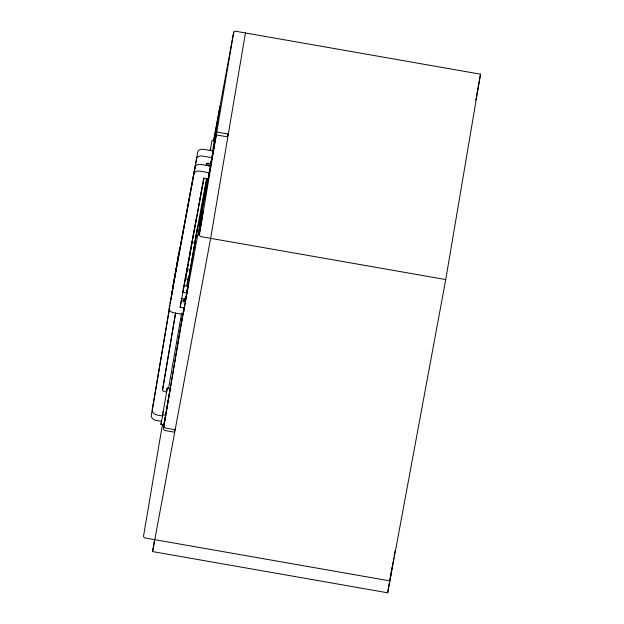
<?xml version="1.0" encoding="UTF-8"?>
<svg xmlns="http://www.w3.org/2000/svg" width="624" height="624" viewBox="0 0 624 624"><rect width="100%" height="100%" fill="white"/><g stroke="black" fill="none" stroke-linecap="round" stroke-linejoin="round"><path stroke-width="0.94" d="M169.97 305.136L151.328 415.139A5.538 4.391 10.5 0 0 156.047 420.428L161.499 421.379M170.297 303.217L170.617 301.306M170.945 299.395L178.565 254.436A5.538 4.391 10.5 0 1 179.15 253.001M169.354 309.286L152.334 409.734A5.538 4.391 10.5 0 0 157.053 415.015L162.505 415.974L167.294 387.964L170.235 388.479L167.622 402.948M170.329 303.545L170.648 301.634M170.976 299.723L171.943 293.982M172.271 292.071L172.598 290.152M174.057 281.549L179.564 249.023A5.538 4.391 10.5 0 1 180.664 246.987M162.607 389.29L175.547 312.952M175.578 313.264L162.646 389.602A2.129 1.693 10.5 0 0 164.463 391.646L166.561 392.012M184.353 308.084L180.149 307.351L181.288 300.628L185.492 301.361L183.175 314.465L173.948 312.842A5.554 3.377 9.6 0 1 169.096 308.56L195.257 166.834A5.554 3.377 9.6 0 1 201.341 164.471L210.569 166.085L208.244 179.182L204.04 178.448M183.214 289.388L183.862 285.542L188.05 286.276L185.726 299.387L181.116 298.576M160.953 424.484L162.747 414.804L165.68 415.319L163.886 424.999L160.953 424.484L161.6 420.646M162.903 412.979L163.223 411.06M187.013 271.3L191.981 242.26L194.922 242.775L193.128 252.455M162.458 424.421L143.465 536.507L144.713 537.904L389.883 580.889L393.136 561.694M168.628 388.019L181.584 313.443M208.065 162.755L207.745 164.642L209.375 166.468M210.148 150.47L210.467 148.582M210.311 150.244L211.91 140.798L214.048 139.628M164.05 424.039L165.516 415.412M165.836 413.494L167.302 404.867M188.581 279.295L190.375 269.615L187.434 269.1L185.64 278.78L188.581 279.295L192.964 253.414M182.863 314.083L163.387 429.039L164.627 430.435L174.353 432.143L174.814 429.663L165.087 427.955L163.847 426.559L180.835 326.274L216.793 132.031L233.727 32.089L235.365 31.2L480.535 74.186L445.731 279.568L387.676 592.8L152.584 551.585L154.697 539.105M184.977 301.626L185.952 295.877M187.574 286.299L197.8 225.95L194.626 243.064M181.327 323.404L183.44 310.908M183.768 308.989L184.096 307.063M185.071 301.298L185.398 299.38M186.857 290.729L187.184 288.811M187.512 286.884L198.26 223.462L206.591 178.495M183.175 314.465L184.314 307.741M185.726 299.387L186.701 293.623M206.872 178.363L198.884 225.615L207.589 178.698M212.441 151.788L220.108 106.423L213.704 140.899M208.244 179.182L209.219 173.417M206.255 165.29L206.606 163.379L210.795 164.112L211.778 158.356M210.795 164.112L213.119 151.008L203.892 149.393A5.554 3.377 9.6 0 0 197.808 151.757L172.786 286.767A5.554 3.377 9.6 0 0 173.215 288.553M198.923 235.045L202.925 211.63L198.923 235.045L199.594 232.744M199.157 235.084L202.566 214.968M174.353 432.143L174.845 429.265M445.731 279.568L200.561 236.582L199.313 235.186L216.31 134.901L227.471 136.859L227.963 133.988L216.793 132.031M245.443 32.971L210.639 238.345L152.584 551.585M387.676 592.8L391.256 571.685M391.583 569.767L391.903 567.848M393.463 559.775L393.791 557.856M394.111 555.937L394.93 551.14M210.553 162.708L210.795 161.374M171.647 293.483L196.669 158.473A5.554 3.377 9.6 0 1 202.753 156.109L211.981 157.732M184.392 282.68L184.743 280.769M185.102 278.858L185.983 274.084M186.342 272.181L187.223 267.407M188.105 262.634L188.464 260.723M189.345 255.949L189.704 254.038M190.055 252.127L190.936 247.354M191.295 245.45L192.176 240.677M192.535 238.766L193.417 233.992M193.768 232.081L196.599 216.809M197.488 212.035L197.839 210.124M198.728 205.351L199.079 203.44M199.43 201.529L200.32 196.755M200.671 194.844L201.552 190.07M201.911 188.167L202.792 183.394M203.151 181.483L203.502 179.572M206.154 165.251L206.513 163.34M187.855 264.576L182.723 292.266L186.911 292.999M188.206 262.673L198.471 207.293M198.822 205.39L203.954 177.7M180.149 307.351L203.947 178.409M166.475 392.363L167.294 387.964M183.698 302.032L184.4 298.225M186.693 285.862L188.105 278.257M213.509 141.172L233.727 32.089M209.898 166.249L210.428 163.379M186.865 292.664L188.05 286.276M211.934 157.388L213.119 151.008M202.925 211.63L202.496 213.97L203.167 211.676M227.425 136.859L227.963 133.988M475.745 100.012L476.104 98.101M476.455 96.19L480.535 74.186M209.43 172.809L200.203 171.187A5.554 3.377 9.6 0 0 194.119 173.55M170.656 303.631A5.554 3.377 9.6 0 1 170.235 301.844"/></g></svg>
